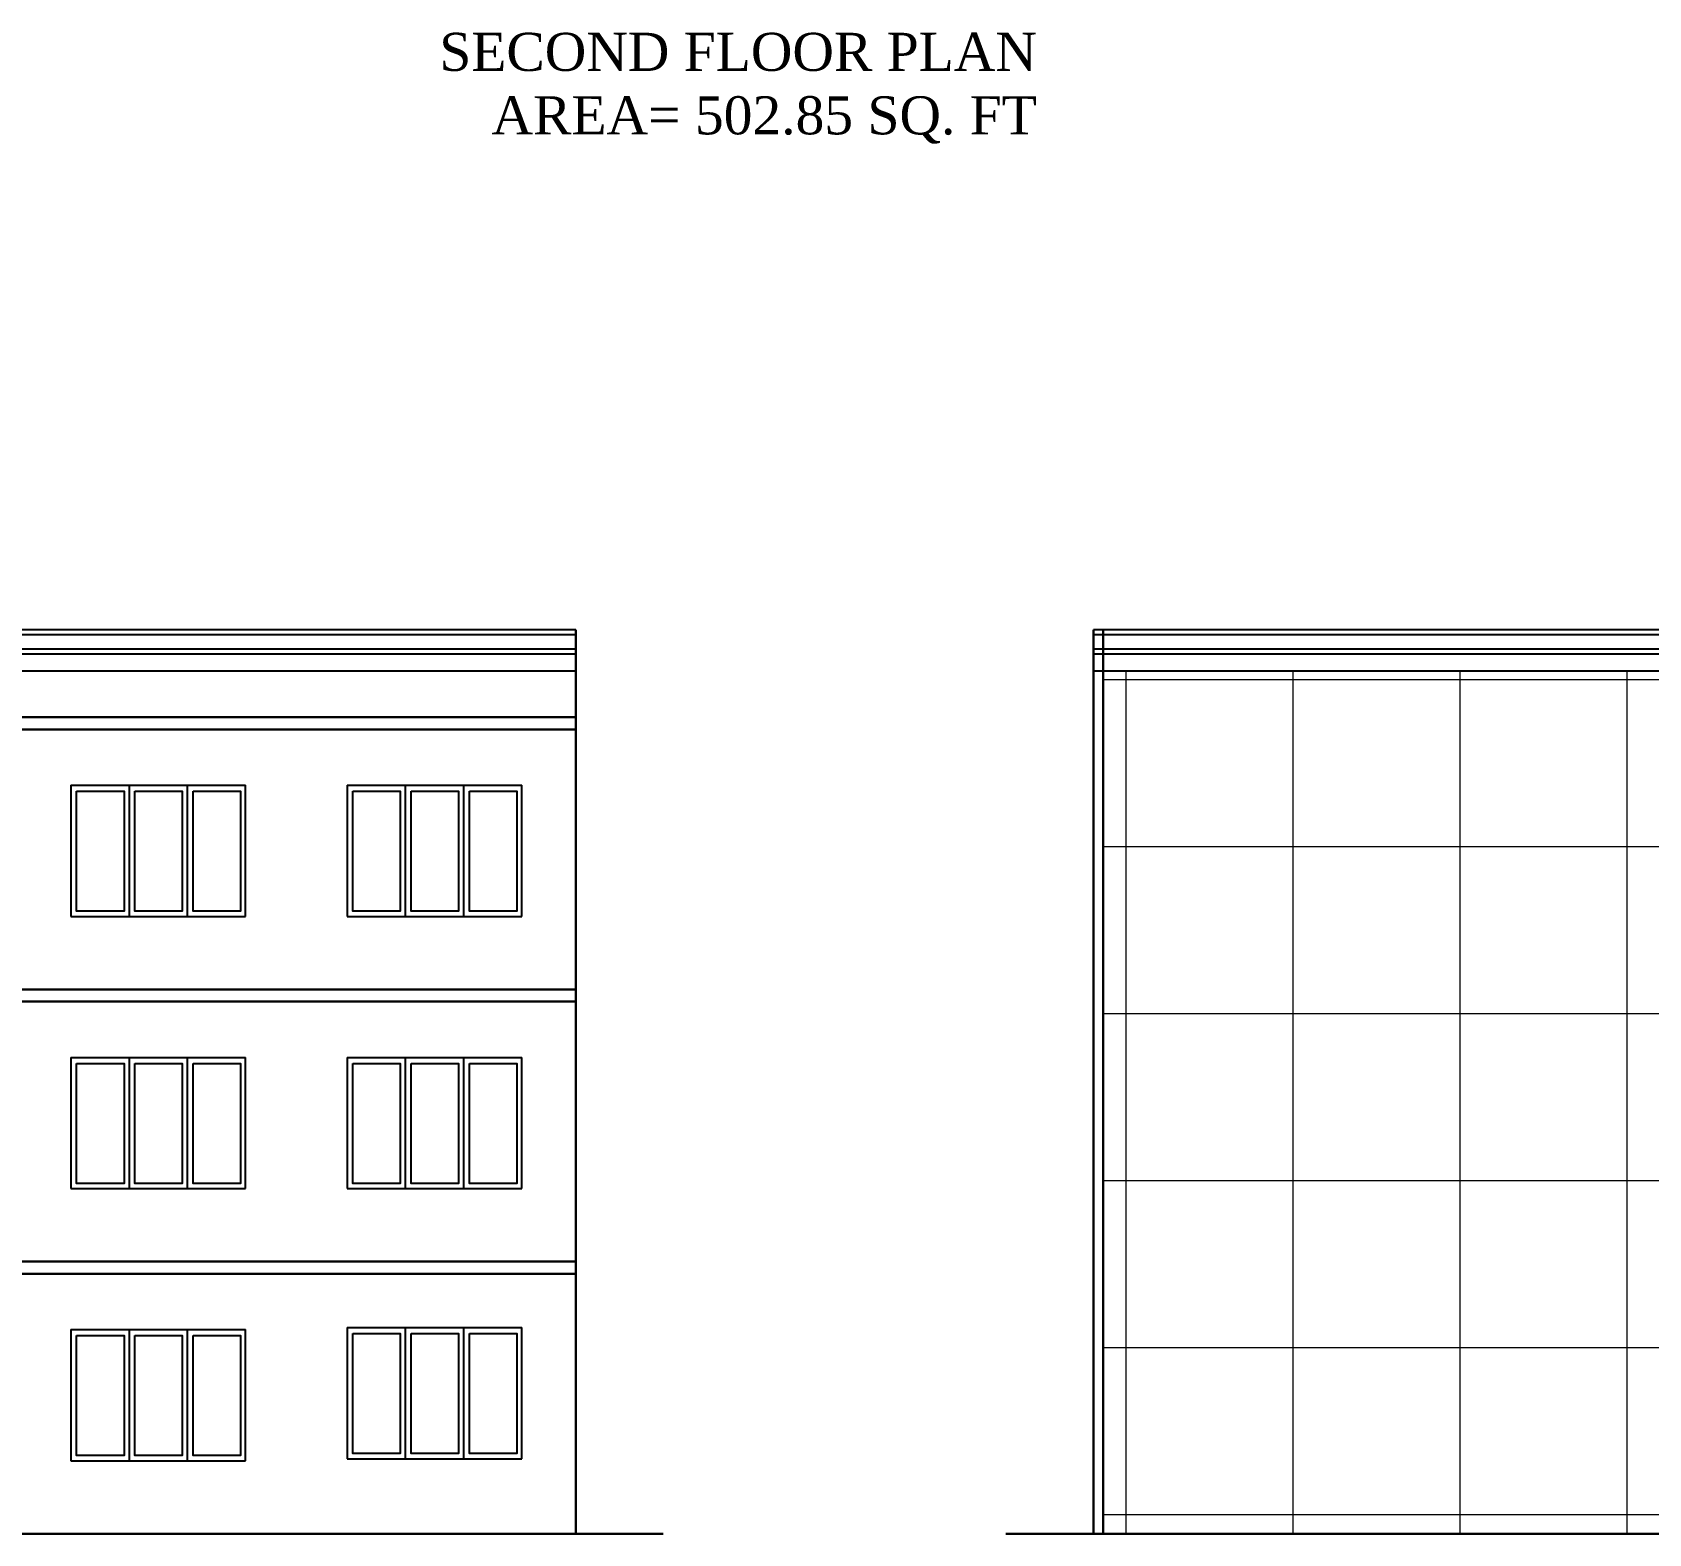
# Model space of a CAD drawing. Header units: inches. Extents: x 58262 to 68316, y -6134 to -3260.
# Drawn here: x 59581 to 60247, y -4499 to -3881 of the extents above; entities that cross this region are included whole.
import ezdxf

# ---------------------------------------------------------------- set-up
doc = ezdxf.new("R2010")
doc.units = ezdxf.units.IN
doc.header["$MEASUREMENT"] = 0
for name, color, linetype, lineweight in [('1', 7, 'Continuous', 25), ('A_hatch', 253, 'Continuous', 5), ('ELEVATION', 6, 'Continuous', 30)]:
    doc.layers.add(name, color=color, linetype=linetype, lineweight=lineweight)
doc.styles.get("Standard").update_dxf_attribs({"font": 'times.ttf'})

msp = doc.modelspace()

# ---------------------------------------------------------------- hatches: boundary and pattern name
at = {"layer": 'A_hatch', "ltscale": 5}
h = msp.add_hatch(dxfattribs=at)
h.set_pattern_fill('ANSI37', color=11, scale=550, angle=45)
h.set_pattern_definition([(90, (-2324.59, -4491.416), (-68.75, 0), []), (180, (-2324.59, -4491.416), (-7e-15, -68.75), [])])
h.paths.add_polyline_path([(60357.67, -4275.24), (60357.67, -4168.24), (60377.61, -4168.24), (60377.61, -4163.24), (60357.67, -4163.24), (60357.67, -4144.24), (60022.23, -4144.24), (60022.23, -4163.24), (60022.23, -4275.24), (60022.23, -4387.24), (60022.23, -4499.24), (60357.67, -4499.24), (60357.67, -4387.24)])

# ---------------------------------------------------------------- linework, layer by layer
at = {"color": 5}
for p, q in [((59597.16, -4191.24), (59669.16, -4191.24)), ((59597.16, -4191.24), (59597.16, -4245.24)), ((59621.16, -4191.24), (59621.16, -4245.24)), ((59645.16, -4191.24), (59645.16, -4245.24)), ((59669.16, -4245.24), (59669.16, -4191.24)), ((59710.91, -4191.24), (59782.91, -4191.24)), ((59710.91, -4191.24), (59710.91, -4245.24)), ((59734.91, -4191.24), (59734.91, -4245.24)), ((59758.91, -4191.24), (59758.91, -4245.24)), ((59782.91, -4245.24), (59782.91, -4191.24)), ((59597.16, -4245.24), (59669.16, -4245.24)), ((59710.91, -4245.24), (59782.91, -4245.24)), ((59597.16, -4303.24), (59669.16, -4303.24)), ((59597.16, -4303.24), (59597.16, -4357.24)), ((59621.16, -4303.24), (59621.16, -4357.24)), ((59645.16, -4303.24), (59645.16, -4357.24)), ((59669.16, -4357.24), (59669.16, -4303.24)), ((59710.91, -4303.24), (59782.91, -4303.24)), ((59710.91, -4303.24), (59710.91, -4357.24)), ((59734.91, -4303.24), (59734.91, -4357.24)), ((59758.91, -4303.24), (59758.91, -4357.24)), ((59782.91, -4357.24), (59782.91, -4303.24)), ((59597.16, -4357.24), (59669.16, -4357.24)), ((59710.91, -4357.24), (59782.91, -4357.24)), ((59597.16, -4415.24), (59669.16, -4415.24)), ((59597.16, -4415.24), (59597.16, -4469.24)), ((59621.16, -4415.24), (59621.16, -4469.24)), ((59645.16, -4415.24), (59645.16, -4469.24)), ((59669.16, -4469.24), (59669.16, -4415.24)), ((59710.91, -4414.38), (59782.91, -4414.38)), ((59710.91, -4414.38), (59710.91, -4468.38)), ((59734.91, -4414.38), (59734.91, -4468.38)), ((59758.91, -4414.38), (59758.91, -4468.38)), ((59782.91, -4468.38), (59782.91, -4414.38)), ((59597.16, -4469.24), (59669.16, -4469.24)), ((59710.91, -4468.38), (59782.91, -4468.38))]:
    msp.add_line(p, q, dxfattribs=at)
for points in [[(59599.57, -4193.7), (59619.1, -4193.7), (59619.1, -4243.1), (59599.57, -4243.1)], [(59623.57, -4193.7), (59643.1, -4193.7), (59643.1, -4243.1), (59623.57, -4243.1)], [(59647.57, -4193.7), (59667.1, -4193.7), (59667.1, -4243.1), (59647.57, -4243.1)], [(59713.32, -4193.7), (59732.85, -4193.7), (59732.85, -4243.1), (59713.32, -4243.1)], [(59737.32, -4193.7), (59756.85, -4193.7), (59756.85, -4243.1), (59737.32, -4243.1)], [(59761.32, -4193.7), (59780.85, -4193.7), (59780.85, -4243.1), (59761.32, -4243.1)], [(59599.57, -4305.7), (59619.1, -4305.7), (59619.1, -4355.1), (59599.57, -4355.1)], [(59623.57, -4305.7), (59643.1, -4305.7), (59643.1, -4355.1), (59623.57, -4355.1)], [(59647.57, -4305.7), (59667.1, -4305.7), (59667.1, -4355.1), (59647.57, -4355.1)], [(59713.32, -4305.7), (59732.85, -4305.7), (59732.85, -4355.1), (59713.32, -4355.1)], [(59737.32, -4305.7), (59756.85, -4305.7), (59756.85, -4355.1), (59737.32, -4355.1)], [(59761.32, -4305.7), (59780.85, -4305.7), (59780.85, -4355.1), (59761.32, -4355.1)], [(59599.57, -4417.7), (59619.1, -4417.7), (59619.1, -4467.1), (59599.57, -4467.1)], [(59623.57, -4417.7), (59643.1, -4417.7), (59643.1, -4467.1), (59623.57, -4467.1)], [(59647.57, -4417.7), (59667.1, -4417.7), (59667.1, -4467.1), (59647.57, -4467.1)], [(59713.32, -4416.83), (59732.85, -4416.83), (59732.85, -4466.23), (59713.32, -4466.23)], [(59737.32, -4416.83), (59756.85, -4416.83), (59756.85, -4466.23), (59737.32, -4466.23)], [(59761.32, -4416.83), (59780.85, -4416.83), (59780.85, -4466.23), (59761.32, -4466.23)]]:
    msp.add_lwpolyline(points, close=True, dxfattribs=at)
at = {"layer": '1', "color": 11, "ltscale": 5}
for p, q in [((59805.05, -4127.24), (59465.55, -4127.24)), ((59805.05, -4129.24), (59465.55, -4129.24)), ((60357.67, -4127.24), (60018.17, -4127.24)), ((60357.67, -4129.24), (60018.17, -4129.24)), ((59805.05, -4135.24), (59465.55, -4135.24)), ((59805.05, -4137.24), (59465.55, -4137.24)), ((60357.67, -4135.24), (60018.17, -4135.24)), ((60357.67, -4137.24), (60018.17, -4137.24)), ((59805.05, -4144.24), (59465.55, -4144.24)), ((60357.67, -4144.24), (60018.17, -4144.24))]:
    msp.add_line(p, q, dxfattribs=at)
at = {"layer": 'ELEVATION'}
for p, q in [((59805.05, -4163.24), (59805.05, -4127.24)), ((60018.17, -4163.24), (60018.17, -4127.24)), ((60022.23, -4163.24), (60022.23, -4127.24)), ((59441.55, -4163.24), (59805.05, -4163.24)), ((59805.05, -4275.24), (59805.05, -4163.24)), ((60018.17, -4275.24), (60018.17, -4163.24)), ((60022.23, -4275.24), (60022.23, -4163.24)), ((59441.55, -4168.24), (59805.05, -4168.24)), ((59405.55, -4275.24), (59805.05, -4275.24)), ((59805.05, -4387.24), (59805.05, -4275.24)), ((60018.17, -4387.24), (60018.17, -4275.24)), ((60022.23, -4387.24), (60022.23, -4275.24)), ((59405.55, -4280.24), (59805.05, -4280.24)), ((59405.55, -4387.24), (59805.05, -4387.24)), ((59805.05, -4499.24), (59805.05, -4387.24)), ((60018.17, -4499.24), (60018.17, -4387.24)), ((60022.23, -4499.24), (60022.23, -4387.24)), ((59405.55, -4392.24), (59805.05, -4392.24)), ((59405.55, -4499.24), (59805.05, -4499.24)), ((59805.05, -4499.24), (59841.05, -4499.24)), ((60018.17, -4499.24), (59982.17, -4499.24)), ((60417.67, -4499.24), (60018.17, -4499.24))]:
    msp.add_line(p, q, dxfattribs=at)

# ---------------------------------------------------------------- texts
at = {"insert": (59994.92, -3881.5), "char_height": 15.677, "width": 251.4149, "attachment_point": 3}
msp.add_mtext('{\\fTimes New Roman|b0|i0|c0|p18;SECOND FLOOR PLAN\\PAREA= 502.85 SQ. FT}', dxfattribs=at)

doc.saveas('drawing.dxf')
